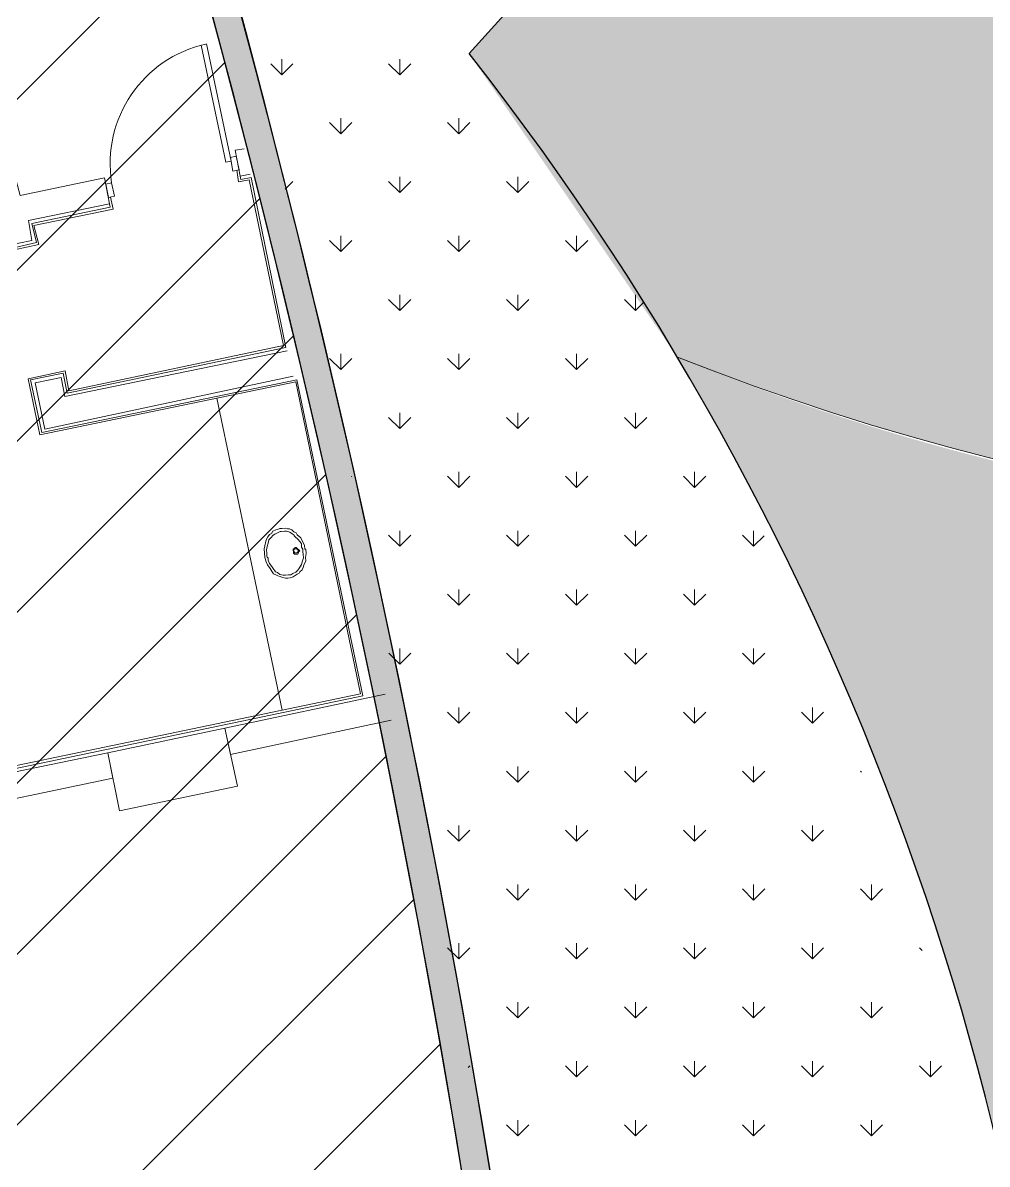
# Model space of a CAD drawing. Header units: inches. Extents: x -11331628 to 26860, y -6840660 to 4773.
# Drawn here: x 1495.7 to 1784.7, y -2112.1 to -1769.9 of the extents above; entities that cross this region are included whole.
import ezdxf
from ezdxf import colors
from ezdxf.entities.mleader import LeaderData, LeaderLine
from ezdxf.math import Vec2, Vec3

# ---------------------------------------------------------------- set-up
doc = ezdxf.new("R2010")
doc.units = ezdxf.units.IN
doc.header["$LTSCALE"] = 0.5
doc.header["$MEASUREMENT"] = 0
doc.linetypes.add('DASHED2', pattern=[0.375, 0.25, -0.125])
doc.layers.get('Defpoints').update_dxf_attribs({"color": 140})
for name, color, linetype in [('A-HATH', 9, 'Continuous'), ('DETL-8', 2, 'Continuous'), ('ELEV-6', 1, 'Continuous')]:
    doc.layers.add(name, color=color, linetype=linetype)
for name, color, linetype, lineweight in [('CONCRETE', 1, 'Continuous', 20), ('HATCH', 253, 'Continuous', 0), ('TEXT 3', 41, 'Continuous', 15)]:
    doc.layers.add(name, color=color, linetype=linetype, lineweight=lineweight)
doc.styles.add('TEXT-ITALIC', font='ariali.ttf')
pattern_1 = [(90, (0, 0), (-17.677669525, 17.677669525), [4.6875, -30.667839075]), (45, (0, 0), (-17.67766952966369, 17.67766952966369), [4.6875, -20.3125]), (135, (0, 0), (-17.67766952966369, -17.67766952966369), [4.6875, -20.3125])]

# ---------------------------------------------------------------- blocks, each defined once
blk = doc.blocks.new('restroom')
at = {"layer": 'CONCRETE'}
for points in [[(3093.628826908702, 6788.538152405808), (3122.20039501187, 6669.990069659944), (3253.970162267625, 6687.557609607634), (3243.387057385003, 6741.593162586963), (3251.037858385189, 6743.192651960585), (3261.620963267578, 6688.503994013699), (3287.226139517562, 6691.996170893247), (3261.620963267578, 6688.503994013699), (3251.037858385189, 6743.192651960585), (3243.387057385003, 6741.593162586963), (3253.970162267625, 6687.557609607634), (3122.20039501187, 6669.990069659944), (3093.628826908702, 6788.538152405808)], [(3086.025457486106, 6786.73829204117), (3115.775752969613, 6662.24595538299), (3138.168445585823, 6493.728116637263), (3156.109153335743, 6495.900719981692), (3155.069455652792, 6503.938092371151), (3145.152799344683, 6502.711812119634), (3123.813145352822, 6661.966059537773), (3255.583237834337, 6679.906807274726), (3256.236342802007, 6673.762183704348), (3264.180341934381, 6674.801840067659), (3263.607287943425, 6680.853151694108), (3264.180341934381, 6674.801840067659), (3256.236342802007, 6673.762183704348), (3255.583237834337, 6679.906807274726), (3123.813145352822, 6661.966059537773), (3145.152799344683, 6502.711812119634), (3155.069455652792, 6503.938092371151), (3156.109153335743, 6495.900719981692), (3138.168445585823, 6493.728116637263), (3115.775752969613, 6662.24595538299), (3086.025457486106, 6786.73829204117)], [(3160.840994060334, 6505.537561751255), (3353.15104863403, 6531.422369933622), (3340.301763217026, 6627.390772665902), (3262.940840702333, 6617.194117879547), (3260.674660167952, 6633.148867499483), (3270.591641702285, 6634.46843970153), (3271.367254194865, 6628.33711708517), (3337.756052050335, 6637.307511613522), (3331.05155415001, 6688.87720180308), (3327.947392036054, 6688.516541669502), (3327.836035673274, 6689.474973640929), (3327.947392036054, 6688.516541669502), (3331.05155415001, 6688.87720180308), (3337.756052050335, 6637.307511613522), (3271.367254194865, 6628.33711708517), (3270.591641702285, 6634.46843970153), (3260.674660167952, 6633.148867499483), (3262.940840702333, 6617.194117879547), (3340.301763217026, 6627.390772665902), (3353.15104863403, 6531.422369933622), (3160.840994060334, 6505.537561751255)], [(3255.583237834337, 6672.535903452831), (3265.499894142678, 6674.148693780583), (3264.553591043052, 6679.906807274726), (3288.289454724913, 6683.0847809645), (3288.172442617422, 6684.065431395365), (3288.289454724913, 6683.0847809645), (3264.553591043052, 6679.906807274726), (3265.499894142678, 6674.148693780583), (3255.583237834337, 6672.535903452831)], [(3161.21424316947, 6506.483906170639), (3352.497943666593, 6532.088817174714), (3340.021907358725, 6626.817618708177), (3262.287410508437, 6616.527670638337), (3260.021555200281, 6633.535417562519), (3271.25808894361, 6635.13488694274), (3271.924536184702, 6628.990242046006), (3337.089604809244, 6637.973958854732), (3330.385106908685, 6688.224056848841), (3327.214563919293, 6687.840465221052), (3326.902030315723, 6691.340877586576), (3327.214563919293, 6687.840465221052), (3330.385106908685, 6688.224056848841), (3337.089604809244, 6637.973958854732), (3271.924536184702, 6628.990242046006), (3271.25808894361, 6635.13488694274), (3260.021555200281, 6633.535417562519), (3262.287410508437, 6616.527670638337), (3340.021907358725, 6626.817618708177), (3352.497943666593, 6532.088817174714), (3161.21424316947, 6506.483906170639)], [(3254.916790593477, 6671.882797152553), (3266.152999110349, 6673.482246539375), (3265.113302759888, 6679.240360033516), (3289.105403442929, 6682.452641067613), (3288.568342410588, 6686.058819979386), (3289.105403442929, 6682.452641067613), (3265.113302759888, 6679.240360033516), (3266.152999110349, 6673.482246539375), (3254.916790593477, 6671.882797152553)]]:
    blk.add_lwpolyline(points, dxfattribs=at)
blk.add_lwpolyline([(3320.468449267853, 6729.783737466372, 0.3962293959376608), (3289.254648007958, 6690.36050884665, -0.396229395937665)], format="xyb", close=True, dxfattribs=at)
for points in [[(3325.411906388068, 6694.213218523977), (3323.827925010191, 6693.999748382258), (3319.016358535111, 6729.521378340672), (3323.827925010191, 6693.999748382258), (3325.411906388068, 6694.213218523977), (3320.615766602408, 6729.801315505645)], [(3327.086903164436, 6695.567889074753), (3325.286306054015, 6695.293480464869), (3325.777910119177, 6691.173464607907), (3327.604105840732, 6691.445436294135)], [(3330.804642358919, 6689.887290752107), (3327.836035673274, 6689.474973640929), (3326.901005609237, 6697.407250618368), (3329.616107089652, 6697.630298486852), (3326.901005609237, 6697.407250618368), (3327.836035673274, 6689.474973640929)], [(3287.226139517562, 6691.996170893247), (3288.172442617422, 6684.065431395365), (3263.607287943425, 6680.853151694108), (3288.172442617422, 6684.065431395365)], [(3289.254648007958, 6690.36050884665), (3287.454050897537, 6690.086100236766), (3287.945654962699, 6685.966084379803), (3289.771850684253, 6686.238056066032)], [(3338.107013186241, 6636.265970225222), (3270.591641702285, 6627.390772665902), (3269.938536734848, 6633.148867499483), (3262.007554650136, 6632.202523080218), (3263.887143802192, 6618.127160011958), (3339.285874771044, 6628.569780138989), (3263.887143802192, 6618.127160011958), (3262.007554650136, 6632.202523080218), (3269.938536734848, 6633.148867499483), (3270.591641702285, 6627.390772665902)], [(3316.029806675451, 6623.605357667367), (3328.785698841853, 6528.876537473458)], [(3326.8930926426, 6574.968031340446), (3327.172948500901, 6573.648457805445), (3327.559539883692, 6572.702114719019), (3328.212644851363, 6571.475853128177), (3328.785698841853, 6570.436198097588), (3329.158947950757, 6569.863042807026), (3329.825395192081, 6569.489833684922), (3330.385106908685, 6569.209916513348), (3331.05155415001, 6568.916698387759), (3331.704659117214, 6568.543469272141), (3332.650962217307, 6568.263573426921), (3333.317409458166, 6568.263573426921), (3333.983856699491, 6568.263573426921), (3334.917142751455, 6568.54346927214), (3335.583589992781, 6568.916698387759), (3336.156643983504, 6569.209916513349), (3336.809748950942, 6569.489833684923), (3337.089604809244, 6569.863042807026), (3337.756052050336, 6570.436198097588), (3338.129301159472, 6571.089303065026), (3338.422499291661, 6571.755750306234), (3339.075604259097, 6573.075322508281), (3339.075604259098, 6574.021666927663), (3339.3554601174, 6575.247947179065), (3339.3554601174, 6576.567500720551), (3339.075604259098, 6576.56750072055), (3339.075604259097, 6577.793760978551), (3338.422499291661, 6579.126655460968), (3338.129301159472, 6580.073018540912), (3337.089604809243, 6581.006040679924), (3336.809748950942, 6581.672487921017), (3336.156643983504, 6581.952405092592), (3335.583589992781, 6582.618852333915), (3334.917142751455, 6582.99206145602), (3334.263712557793, 6582.992061456019), (3333.597265316701, 6583.271957301237), (3332.650962217307, 6583.271957301237), (3331.997857249637, 6583.271957301237), (3331.331410008544, 6582.992061456019), (3330.771698291708, 6582.992061456018), (3329.825395192081, 6582.618852333915), (3329.438803809058, 6581.952405092591), (3328.785698841853, 6581.672487921016), (3328.212644851363, 6581.006040679924), (3327.839395742226, 6580.352915718971), (3327.559539883692, 6579.779780421807), (3327.172948500901, 6578.460208219761), (3326.8930926426, 6577.513863800494), (3326.8930926426, 6576.194291598447)], [(3326.8930926426, 6574.968031340446), (3327.172948500901, 6573.648457805445), (3327.559539883692, 6572.702114719019), (3328.212644851363, 6571.475853128177), (3328.785698841853, 6570.436198097588), (3329.158947950757, 6569.863042807026), (3329.825395192081, 6569.489833684922), (3330.385106908685, 6569.209916513348), (3331.05155415001, 6568.916698387759), (3331.704659117214, 6568.543469272141), (3332.650962217307, 6568.263573426921), (3333.317409458166, 6568.263573426921), (3333.983856699491, 6568.263573426921), (3334.917142751455, 6568.54346927214), (3335.583589992781, 6568.916698387759), (3336.156643983504, 6569.209916513349), (3336.809748950942, 6569.489833684923), (3337.089604809244, 6569.863042807026), (3337.756052050336, 6570.436198097588), (3338.129301159472, 6571.089303065026), (3338.422499291661, 6571.755750306234), (3339.075604259097, 6573.075322508281), (3339.075604259098, 6574.021666927663), (3339.3554601174, 6575.247947179065), (3339.3554601174, 6576.567500720551), (3339.075604259098, 6576.56750072055), (3339.075604259097, 6577.793760978551), (3338.422499291661, 6579.126655460968), (3338.129301159472, 6580.073018540912), (3337.089604809243, 6581.006040679924), (3336.809748950942, 6581.672487921017), (3336.156643983504, 6581.952405092592), (3335.583589992781, 6582.618852333915), (3334.917142751455, 6582.99206145602), (3334.263712557793, 6582.992061456019), (3333.597265316701, 6583.271957301237), (3332.650962217307, 6583.271957301237), (3331.997857249637, 6583.271957301237), (3331.331410008544, 6582.992061456019), (3330.771698291708, 6582.992061456018), (3329.825395192081, 6582.618852333915), (3329.438803809058, 6581.952405092591), (3328.785698841853, 6581.672487921016), (3328.212644851363, 6581.006040679924), (3327.839395742226, 6580.352915718971), (3327.559539883692, 6579.779780421807), (3327.172948500901, 6578.460208219761), (3326.8930926426, 6577.513863800494), (3326.8930926426, 6576.194291598447)], [(3329.825395192081, 6570.436198097588), (3330.385106908685, 6570.142958645761), (3331.05155415001, 6569.489833684923), (3331.997857249636, 6569.209916513349), (3332.650962217307, 6569.209916513349), (3333.597265316701, 6569.209916513349), (3333.983856699491, 6569.209916513349), (3334.263712557793, 6569.209916513348), (3334.917142751456, 6569.489833684923), (3335.863445851315, 6569.863042807026), (3336.529893092174, 6570.436198097588), (3336.809748950942, 6570.809405886969), (3337.476196191801, 6571.755750306234), (3337.476196191801, 6571.475853128177), (3337.476196191801, 6571.755750306234), (3337.756052050335, 6572.035667477926), (3338.129301159472, 6573.075322508281), (3338.422499291661, 6574.021666927663), (3338.422499291661, 6574.968031340446), (3338.422499291661, 6575.914394420273), (3338.422499291661, 6576.194291598447), (3338.422499291661, 6576.56750072055), (3338.129301159472, 6577.233947961875), (3338.129301159472, 6578.180311041702), (3337.756052050336, 6578.833417341979), (3337.089604809243, 6579.779780421806), (3336.529893092174, 6580.35291571897), (3336.156643983504, 6580.726124841189), (3336.156643983504, 6581.006040679924), (3335.583589992781, 6581.392572082397), (3334.917142751456, 6581.952405092592), (3333.983856699491, 6582.338935162225), (3333.317409458166, 6582.338935162225), (3332.37110635854, 6582.338935162225), (3331.997857249637, 6582.338935162225), (3331.05155415001, 6581.952405092591), (3330.385106908685, 6581.672487921017), (3329.825395192081, 6581.392572082397), (3329.158947950757, 6580.726124841189), (3328.505842983552, 6580.073018540913), (3328.212644851363, 6579.126655460968), (3327.839395742226, 6578.180311041702), (3327.559539883692, 6577.233947961875), (3327.559539883692, 6576.194291598447), (3327.559539883692, 6575.247947179066), (3327.559539883692, 6574.968031340447), (3327.839395742227, 6574.688114168872), (3327.839395742226, 6574.021666927664), (3328.212644851363, 6573.075322508281), (3328.785698841853, 6572.035667477925), (3329.158947950757, 6571.475853128177)], [(3329.825395192081, 6570.436198097588), (3330.385106908685, 6570.142958645761), (3331.05155415001, 6569.489833684923), (3331.997857249636, 6569.209916513349), (3332.650962217307, 6569.209916513349), (3333.597265316701, 6569.209916513349), (3333.983856699491, 6569.209916513349), (3334.263712557793, 6569.209916513348), (3334.917142751456, 6569.489833684923), (3335.863445851315, 6569.863042807026), (3336.529893092174, 6570.436198097588), (3336.809748950942, 6570.809405886969), (3337.476196191801, 6571.755750306234), (3337.476196191801, 6571.475853128177), (3337.476196191801, 6571.755750306234), (3337.756052050335, 6572.035667477926), (3338.129301159472, 6573.075322508281), (3338.422499291661, 6574.021666927663), (3338.422499291661, 6574.968031340446), (3338.422499291661, 6575.914394420273), (3338.422499291661, 6576.194291598447), (3338.422499291661, 6576.56750072055), (3338.129301159472, 6577.233947961875), (3338.129301159472, 6578.180311041702), (3337.756052050336, 6578.833417341979), (3337.089604809243, 6579.779780421806), (3336.529893092174, 6580.35291571897), (3336.156643983504, 6580.726124841189), (3336.156643983504, 6581.006040679924), (3335.583589992781, 6581.392572082397), (3334.917142751456, 6581.952405092592), (3333.983856699491, 6582.338935162225), (3333.317409458166, 6582.338935162225), (3332.37110635854, 6582.338935162225), (3331.997857249637, 6582.338935162225), (3331.05155415001, 6581.952405092591), (3330.385106908685, 6581.672487921017), (3329.825395192081, 6581.392572082397), (3329.158947950757, 6580.726124841189), (3328.505842983552, 6580.073018540913), (3328.212644851363, 6579.126655460968), (3327.839395742226, 6578.180311041702), (3327.559539883692, 6577.233947961875), (3327.559539883692, 6576.194291598447), (3327.559539883692, 6575.247947179066), (3327.559539883692, 6574.968031340447), (3327.839395742227, 6574.688114168872), (3327.839395742226, 6574.021666927664), (3328.212644851363, 6573.075322508281), (3328.785698841853, 6572.035667477925), (3329.158947950757, 6571.475853128177)], [(3336.529893092174, 6575.247947179065), (3336.809748950942, 6575.247947179066), (3337.089604809244, 6575.621156301284), (3337.089604809243, 6575.914394420273), (3337.476196191801, 6576.194291598447), (3337.089604809243, 6576.56750072055), (3336.809748950942, 6576.860738839657), (3336.529893092174, 6577.233947961875), (3336.156643983504, 6577.233947961875), (3335.863445851315, 6576.860738839657), (3335.583589992781, 6576.860738839656), (3335.583589992781, 6576.56750072055), (3335.583589992781, 6575.914394420273), (3335.583589992781, 6575.621156301284), (3335.863445851315, 6575.247947179066), (3336.156643983504, 6575.247947179066)], [(3336.529893092174, 6575.247947179065), (3336.809748950942, 6575.247947179066), (3337.089604809244, 6575.621156301284), (3337.089604809243, 6575.914394420273), (3337.476196191801, 6576.194291598447), (3337.089604809243, 6576.56750072055), (3336.809748950942, 6576.860738839657), (3336.529893092174, 6577.233947961875), (3336.156643983504, 6577.233947961875), (3335.863445851315, 6576.860738839657), (3335.583589992781, 6576.860738839656), (3335.583589992781, 6576.56750072055), (3335.583589992781, 6575.914394420273), (3335.583589992781, 6575.621156301284), (3335.863445851315, 6575.247947179066), (3336.156643983504, 6575.247947179066)], [(3336.529893092174, 6575.621156301284), (3336.809748950942, 6575.621156301286), (3336.809748950942, 6575.914394420273), (3337.089604809243, 6575.914394420273), (3337.089604809244, 6576.194291598447), (3336.809748950941, 6576.56750072055), (3336.529893092174, 6576.860738839656), (3336.156643983504, 6576.860738839657), (3335.863445851315, 6576.860738839657), (3335.863445851315, 6576.56750072055), (3335.583589992781, 6576.194291598447), (3335.863445851315, 6575.914394420273), (3335.863445851315, 6575.621156301285), (3336.156643983504, 6575.621156301286), (3336.529893092174, 6575.621156301284), (3336.809748950942, 6575.621156301286), (3336.809748950942, 6575.914394420273), (3337.089604809243, 6575.914394420273), (3337.089604809244, 6576.194291598447), (3336.809748950941, 6576.56750072055), (3336.529893092174, 6576.860738839656), (3336.156643983504, 6576.860738839657), (3335.863445851315, 6576.860738839657), (3335.863445851315, 6576.56750072055), (3335.583589992781, 6576.194291598447), (3335.863445851315, 6575.914394420273), (3335.863445851315, 6575.621156301285), (3336.156643983504, 6575.621156301286)], [(3336.529893092174, 6575.621156301284), (3336.809748950942, 6575.621156301286), (3336.809748950942, 6575.914394420273), (3337.089604809243, 6575.914394420273), (3337.089604809244, 6576.194291598447), (3336.809748950941, 6576.56750072055), (3336.529893092174, 6576.860738839656), (3336.156643983504, 6576.860738839657), (3335.863445851315, 6576.860738839657), (3335.863445851315, 6576.56750072055), (3335.583589992781, 6576.194291598447), (3335.863445851315, 6575.914394420273), (3335.863445851315, 6575.621156301285), (3336.156643983504, 6575.621156301286), (3336.529893092174, 6575.621156301284), (3336.809748950942, 6575.621156301286), (3336.809748950942, 6575.914394420273), (3337.089604809243, 6575.914394420273), (3337.089604809244, 6576.194291598447), (3336.809748950941, 6576.56750072055), (3336.529893092174, 6576.860738839656), (3336.156643983504, 6576.860738839657), (3335.863445851315, 6576.860738839657), (3335.863445851315, 6576.56750072055), (3335.583589992781, 6576.194291598447), (3335.863445851315, 6575.914394420273), (3335.863445851315, 6575.621156301285), (3336.156643983504, 6575.621156301286)], [(3311.218240200603, 6524.717913352935), (3359.855546534356, 6531.422369933622), (3311.218240200603, 6524.717913352935), (3312.37287528488, 6516.749954804191), (3361.081705492284, 6523.491651761979), (3312.37287528488, 6516.749954804191)], [(3275.696406309555, 6519.892820664732), (3277.962262950666, 6502.32528205), (3313.763951367294, 6507.150353411729), (3311.218240200603, 6524.717913352935)], [(3275.696406309555, 6519.892820664732), (3277.962262950666, 6502.32528205), (3313.763951367294, 6507.150353411729), (3311.218240200603, 6524.717913352935)], [(3275.696406309555, 6519.892820664732), (3277.962262950666, 6502.32528205), (3313.763951367294, 6507.150353411729), (3311.218240200603, 6524.717913352935)], [(3275.696406309555, 6519.892820664732), (3276.642709408949, 6512.242019664781), (3191.630985894302, 6500.725812669894), (3190.591289544307, 6508.749822792066)], [(3275.696406309555, 6519.892820664732), (3276.642709408949, 6512.242019664781), (3191.630985894302, 6500.725812669894), (3190.591289544307, 6508.749822792066)]]:
    blk.add_lwpolyline(points, close=True, dxfattribs=at)
blk = doc.blocks.new('sitegf')
at = {"layer": 'HATCH', "transparency": 33554687}
h = blk.add_hatch(dxfattribs=at)
h.set_pattern_fill('ANSI31', color=256, scale=290)
h.set_pattern_definition([(45, (0, 21884.45669854619), (-25.63262081801235, 25.63262081801235), [])])
edge = h.paths.add_edge_path()
edge.add_line((841.7135486452726, 4058.15902889951), (832.1522066365567, 4088.393101095207))
edge.add_arc((-2583.278479010212, 2991.654961780689), 3587.199648010218, 17.80248358754354, 21.63828740512382)
edge.add_line((751.1322224337714, 4314.419713647199), (649.5549297493471, 4275.824925623918))
edge.add_line((649.5549297493471, 4275.824925623918), (627.9750133953403, 4276.207985666086))
edge.add_line((627.9750133953403, 4276.207985666086), (615.736572343453, 4355.551407052695))
edge.add_line((615.736572343453, 4355.551407052695), (734.2527490047726, 4402.016461738374))
edge.add_line((734.2527490047726, 4402.016461738374), (785.8681488724646, 4445.226153062358))
edge.add_line((785.8681488724646, 4445.226153062358), (817.2736700094513, 4471.517199487971))
edge.add_line((817.2736700094513, 4471.517199487971), (920.8049292418241, 4558.188110984956))
edge.add_line((920.8049292418241, 4558.188110984956), (910.1680914242158, 4753.167653169989))
edge.add_line((910.1680914242158, 4753.167653169989), (651.9138097560804, 4739.078949919269))
edge.add_line((651.9138097560804, 4739.078949919269), (650.5663207589437, 4763.779221961227))
edge.add_line((650.5663207589437, 4763.779221961227), (650.539207114901, 4763.77623112814))
edge.add_line((650.539207114901, 4763.77623112814), (646.6595883335872, 4835.391943034643))
edge.add_line((646.6595883335872, 4835.391943034643), (645.174862761299, 4862.607842846144))
edge.add_line((645.174862761299, 4862.607842846144), (690.4497054555218, 4867.60198886634))
edge.add_line((690.4497054555218, 4867.60198886634), (691.8899097307344, 4878.203780670014))
edge.add_line((691.8899097307344, 4878.203780670014), (888.735659132873, 5057.909302765569))
edge.add_line((888.735659132873, 5057.909302765569), (872.9920037365312, 5082.477866517082))
edge.add_line((872.9920037365312, 5082.477866517082), (860.2419277049376, 5297.43573020001))
edge.add_line((860.2419277049376, 5297.43573020001), (669.4313529462161, 5397.76577004886))
edge.add_line((669.4313529462161, 5397.76577004886), (651.3990950094653, 5422.130092594405))
edge.add_line((651.3990950094653, 5422.130092594405), (539.1336304573886, 5372.235795883393))
edge.add_line((539.1336304573886, 5372.235795883393), (381.2746056697015, 5545.066215666924))
edge.add_line((381.2746056697015, 5545.066215666924), (308.4860168207115, 5497.065427012392))
edge.add_line((308.4860168207115, 5497.065427012392), (308.4860168207115, 2034.980142961424))
edge.add_line((308.4860168207115, 2034.980142961424), (874.0000179757888, 2034.980142961424))
edge.add_arc((-2583.278479010258, 2991.654961780681), 3587.199648010263, 344.532527593828, 377.2960021823383)
h = blk.add_hatch(color=256, dxfattribs=at)
h.dxf.hatch_style = 1
edge = h.paths.add_edge_path()
edge.add_line((887.465969912595, 3930.818791685208), (879.4911726514597, 3928.259282833885))
edge.add_arc((-2583.27847901029, 2991.654961780659), 3587.199648010298, 8.959652679091903, 15.13511876770849, ccw=False)
edge.add_line((960.151076653236, 3550.321498039451), (968.4238128667853, 3551.571526105316))
edge.add_arc((-2583.278479010261, 2991.654961780671), 3595.566120811822, 8.958798376318672, 15.1413101525773)
edge = h.paths.add_edge_path()
edge.add_line((857.9971425995973, 4033.632804752137), (850.030167866272, 4031.074535373462))
edge.add_arc((-1022.201907498654, 3438.97073650627), 1963.629255398844, 14.428735273414873, 17.549848182092205, ccw=False)
edge.add_line((879.4911726514615, 3928.259282833878), (887.4659699125946, 3930.818791685204))
edge.add_arc((-2583.278479010215, 2991.654961780613), 3595.566120811791, 15.14131015257833, 16.01816340899995)
edge.add_line((872.6871533526742, 3983.822929947361), (870.4724660844402, 3991.505019732977))
edge.add_arc((-2583.278479142212, 2991.654961741768), 3595.566120949386, 16.14556404441104, 16.84569600866877)
edge = h.paths.add_edge_path()
edge.add_line((970.2298527614371, 3539.992690884628), (961.942228961524, 3538.839982091928))
edge.add_arc((-2583.27847901025, 2991.654961780682), 3587.199648010256, -14.504231027463788, 8.77404842257738, ccw=False)
edge.add_line((889.594061132243, 2093.235441395504), (898.3765061655176, 2093.782869926617))
edge.add_arc((-2583.278479010225, 2991.654961780682), 3595.566120811783, 345.539264812757, 368.7720571697061)
edge = h.paths.add_edge_path()
edge.add_line((898.3765061655181, 2093.782869926617), (889.5940611322412, 2093.235441395501))
edge.add_arc((-2583.278478973636, 2991.654961770762), 3587.199647972323, 344.53252759382474, 345.4957689725431, ccw=False)
edge.add_line((874.0000179757899, 2034.980142961424), (882.6801214590091, 2034.980142961424))
edge.add_arc((-2583.278479010452, 2991.654961780612), 3595.566120811986, 344.5694159311092, 345.539264812759)
at = {"layer": 'DETL-8'}
for points in [[(857.9971425994145, 4033.632804752728, -0.1417703535494577), (882.6801214590089, 2034.980142961424)], [(850.0314787425841, 4031.070205405566, -0.1418789619613575), (874.0000179757899, 2034.980142961424)]]:
    blk.add_lwpolyline(points, format="xyb", dxfattribs=at)
at = {"layer": 'Defpoints', "rotation": 4.154694506102972}
blk.add_blockref('restroom', (-1944.335377803717, -3041.278287884666), dxfattribs=at)

msp = doc.modelspace()

# ---------------------------------------------------------------- hatches: boundary and pattern name
at = {"layer": 'A-HATH', "true_color": 0xadadad, "transparency": 33554610}
h = msp.add_hatch(dxfattribs=at)
h.set_pattern_fill('AR-B88', color=253, scale=2.3)
h.set_pattern_definition([(0, (-5438.680215846291, -5753.708305836846), (0, 18.4), []), (90, (-5438.680215846291, -5753.708305836846), (-9.2, 18.4), [18.4, -18.4])])
edge = h.paths.add_edge_path()
edge.add_line((2547.734943207382, -909.5435402068906), (2511.208096837237, -845.6774591533668))
edge.add_arc((2523.549395676103, -789.0002555880421), 58.00528476798858, 257.7157599961826, 520.5004951479241)
edge.add_line((2468.871040222706, -769.6381661882024), (2263.246430322076, -410.1097834339174))
edge.add_arc((2273.163664476466, -352.9585671062463), 58.00528476790085, 260.1557075193186, 392.3090461881663)
edge.add_line((2322.188423494387, -321.9555662153634), (2473.826859808508, -226.060213126136))
edge.add_arc((2519.483617197169, -197.0728238224958), 54.08149622456687, 212.4113871107711, 453.1603583532876)
edge.add_line((2516.502066819322, -143.0735776126439), (2283.658448450944, -150.6163626500147))
edge.add_line((2283.658448450944, -150.6163626500147), (2265.918271357643, -151.6373438111696))
edge.add_line((2265.918271357643, -151.6373438111696), (2185.170271359833, -35.3333438079062))
edge.add_line((2185.170271359833, -35.3333438079062), (2042.842181874889, -115.9825171606572))
edge.add_line((2042.842181874889, -115.9825171606572), (2107.136242878143, -232.5991697260843))
edge.add_line((2107.136242878143, -232.5991697260843), (1742.071796663789, -439.2634922145589))
edge.add_line((1742.071796663789, -439.2634922145589), (1668.90501829922, -310.9421514280339))
edge.add_line((1668.90501829922, -310.9421514280339), (1629.479424357415, -333.421995202601))
edge.add_arc((1399.004552219938, -441.9286910903587), 254.7398079202871, -47.829709234797576, 25.210878431094898, ccw=False)
edge.add_line((1570.020651208461, -630.7298129779483), (1580.135611995798, -641.8126828163367))
edge.add_line((1580.135611995798, -641.8126828163367), (1588.852197120535, -925.6212563100908))
edge.add_line((1588.852197120535, -925.6212563100908), (1600.172939787138, -1133.137179763124))
edge.add_line((1600.172939787138, -1133.137179763124), (1493.295471824805, -1222.609360778421))
edge.add_line((1493.295471824805, -1222.609360778421), (1462.359787911743, -1248.507084252496))
edge.add_line((1462.359787911743, -1248.507084252496), (1409.318207806774, -1292.91069847515))
edge.add_line((1409.318207806774, -1292.91069847515), (1287.557669467697, -1338.759273773099))
edge.add_line((1287.557669467697, -1338.759273773099), (1297.633533323757, -1404.08242305177))
edge.add_line((1297.633533323757, -1404.08242305177), (1318.684360988188, -1403.453086304546))
edge.add_line((1318.684360988188, -1403.453086304546), (1426.645539929283, -1362.432709545392))
edge.add_arc((64335.17028974952, 23549.21451434395), 67661.45618892826, 201.6034644993831, 201.6251483962014)
edge.add_line((1436.077992119359, -1386.238995477384), (1475.179055344464, -1373.294102059301))
edge.add_arc((1479.065173816864, -1396.977389061683), 24.00000000038984, 56.445151413659005, 99.31845056210688, ccw=False)
edge.add_line((1492.330813853915, -1376.976819209149), (1491.632907719681, -1380.027306562581))
edge.add_arc((-93.59527349144582, 3214.737739223404), 4860.53641201078, 288.5363585623621, 289.0348159101929, ccw=False)
edge.add_arc((1457.838689010036, -1408.450379411341), 16.0666786339292, 112.8478043097662, 160.9859278697401)
edge.add_line((1442.648631082041, -1403.21584958813), (1443.297672648883, -1404.893834458691))
edge.add_line((1443.297672648883, -1404.893834458691), (1450.453468489988, -1402.089498116922))
edge.add_line((1450.453468489988, -1402.089498116922), (1460.439534721869, -1428.22994087677))
edge.add_line((1460.439534721869, -1428.22994087677), (1453.214311140377, -1430.990091570763))
edge.add_line((1453.214311140377, -1430.990091570763), (1462.948965086396, -1457.192537372325))
edge.add_line((1462.948965086396, -1457.192537372325), (1470.023108607264, -1454.538560027791))
edge.add_line((1470.023108607264, -1454.538560027791), (1480.013981271723, -1480.69158454634))
edge.add_line((1480.013981271723, -1480.69158454634), (1472.65018438861, -1483.504672452636))
edge.add_line((1472.65018438861, -1483.504672452636), (1477.766570483806, -1498.315109481379))
edge.add_line((1477.766570483806, -1498.315109481379), (1483.235680244738, -1513.943475974329))
edge.add_line((1483.235680244738, -1513.943475974329), (1535.249109853119, -1675.555811451321))
edge.add_arc((2307.002717932686, -5020.677171227824), 3432.992942494469, 102.00266229998567, 102.991405386937, ccw=False)
edge.add_arc((2039.863053777801, -1312.000954854304), 567.9999999999604, 218.133232763283, 228.76888877398)
edge.add_arc((-476.1166134567052, 155.5398934520708), 2859.444963960035, 317.4233235610747, 318.50043500030597, ccw=False)
edge.add_line((1629.500206301064, -1779.092709981869), (1691.903514338968, -1870.089915039635))
edge.add_arc((1969.753789313861, -1170.51682207932), 752.7305545131576, 248.3384500309071, 307.1261062046956)
edge.add_arc((2018.970340858541, -1273.273307893036), 641.5007781562748, 309.1611408767037, 339.4658819311437)
edge.add_line((2619.712394740427, -1498.289380814234), (2637.069999615559, -1444.95765725468))
edge.add_arc((2018.327142621153, -1273.036365760623), 642.1835045768345, 344.4717389705435, 394.4735976528802)
edge = h.paths.add_edge_path(flags=16)
edge.add_arc((1745.872200541633, -960.2204970808816), 46, 0, 360)
edge = h.paths.add_edge_path(flags=16)
edge.add_arc((1999.319683096073, -1093.861432998725), 96, 0, 360)
edge = h.paths.add_edge_path(flags=16)
edge.add_line((1929.844855858583, -996.2781477004255), (1802.233776489027, -770.947983248574))
edge.add_line((1802.233776489027, -770.947983248574), (2030.345304378763, -642.0971323557769))
edge.add_line((2030.345304378763, -642.0971323557769), (1968.163836489052, -532.6535907711495))
edge.add_line((1968.163836489052, -532.6535907711495), (1962.112747593083, -522.0024489789257))
edge.add_line((1962.112747593083, -522.0024489789257), (2156.872809404422, -411.3478902149127))
edge.add_line((2156.872809404422, -411.3478902149127), (2167.30639318429, -405.419962287845))
edge.add_line((2167.30639318429, -405.419962287845), (2235.477564345549, -525.4061757563195))
edge.add_line((2235.477564345549, -525.4061757563195), (2235.534397405886, -525.5062024979361))
edge.add_line((2235.534397405886, -525.5062024979361), (2235.546475010645, -525.499340505733))
edge.add_line((2235.546475010645, -525.499340505733), (2454.794686260271, -911.4064536828746))
edge.add_line((2454.794686260271, -911.4064536828746), (2386.844192859937, -949.8838949874707))
edge.add_line((2386.844192859937, -949.8838949874707), (2469.900771224272, -1096.818190270751))
edge.add_line((2469.900771224272, -1096.818190270751), (2482.051761259427, -1127.92881165917))
edge.add_line((2482.051761259427, -1127.92881165917), (2492.440529898146, -1159.738882967802))
edge.add_line((2492.440529898146, -1159.738882967802), (2500.468944157108, -1192.309114569165))
edge.add_line((2500.468944157108, -1192.309114569165), (2506.709552447062, -1224.978519674107))
edge.add_line((2506.709552447062, -1224.978519674107), (2509.990287794366, -1258.445290989777))
edge.add_line((2509.990287794366, -1258.445290989777), (2511.471518436663, -1292.01192518982))
edge.add_line((2511.471518436663, -1292.01192518982), (2509.95559513998, -1325.776375103693))
edge.add_line((2509.95559513998, -1325.776375103693), (2506.615528156852, -1359.052129928787))
edge.add_line((2506.615528156852, -1359.052129928787), (2500.839087509883, -1391.865425102714))
edge.add_line((2500.839087509883, -1391.865425102714), (2493.264745242995, -1424.802075461203))
edge.add_line((2493.264745242995, -1424.802075461203), (2483.217618620238, -1456.68841975189))
edge.add_line((2483.217618620238, -1456.68841975189), (2470.697780598524, -1487.52443696507))
edge.add_line((2470.697780598524, -1487.52443696507), (2456.352996953864, -1517.860014173035))
edge.add_line((2456.352996953864, -1517.860014173035), (2439.536159383121, -1547.157037086157))
edge.add_line((2439.536159383121, -1547.157037086157), (2420.846928649336, -1575.378270806457))
edge.add_line((2420.846928649336, -1575.378270806457), (2400.846231577323, -1601.863442832905))
edge.add_line((2400.846231577323, -1601.863442832905), (2378.347270790007, -1626.697977562269))
edge.add_line((2378.347270790007, -1626.697977562269), (2354.563742209678, -1650.420258352946))
edge.add_line((2354.563742209678, -1650.420258352946), (2328.881615031726, -1672.454701031976))
edge.add_line((2328.881615031726, -1672.454701031976), (2302.451022482693, -1692.128036317365))
edge.add_line((2302.451022482693, -1692.128036317365), (2274.14730909477, -1710.713838931704))
edge.add_line((2274.14730909477, -1710.713838931704), (2244.508070843045, -1726.986769746009))
edge.add_line((2244.508070843045, -1726.986769746009), (2214.108671730605, -1740.899318983962))
edge.add_line((2214.108671730605, -1740.899318983962), (2182.997322714167, -1753.038584349629))
edge.add_line((2182.997322714167, -1753.038584349629), (2150.55117957933, -1762.876735490579))
edge.add_line((2150.55117957933, -1762.876735490579), (2117.943736483676, -1770.305540609938))
edge.add_line((2117.943736483676, -1770.305540609938), (2084.600343318524, -1775.384261117615))
edge.add_line((2084.600343318524, -1775.384261117615), (2051.733144415526, -1778.627764765821))
edge.add_line((2051.733144415526, -1778.627764765821), (2018.080323177956, -1778.910574608666))
edge.add_line((2018.080323177956, -1778.910574608666), (1984.327623856705, -1777.39392207523))
edge.add_line((1984.327623856705, -1777.39392207523), (1951.014646741544, -1773.454224272115))
edge.add_line((1951.014646741544, -1773.454224272115), (1918.164163581656, -1767.078267487763))
edge.add_line((1918.164163581656, -1767.078267487763), (1885.789874659486, -1758.867092725304))
edge.add_line((1885.789874659486, -1758.867092725304), (1853.829117099041, -1747.620809880153))
edge.add_line((1853.829117099041, -1747.620809880153), (1822.993830393868, -1735.11270468025))
edge.add_line((1822.993830393868, -1735.11270468025), (1883.392086137186, -1516.750182952565))
edge.add_line((1883.392086137186, -1516.750182952565), (1894.995601760789, -1519.641407044438))
edge.add_arc((1927.018849904908, -1403.939644420514), 120.0515984732504, 254.5292913474503, 390.5889688739589)
edge.add_line((2030.364069918391, -1342.848304638615), (2025.356341139168, -1334.206469446138))
edge.add_line((2025.356341139168, -1334.206469446138), (2098.542677397475, -1292.99625045708))
edge.add_line((2098.542677397475, -1292.99625045708), (2047.909989009361, -1203.565617559078))
edge.add_arc((1999.288358422513, -1093.992105279729), 119.8766764393999, 293.9285490027194, 485.4007041591421)
edge = h.paths.add_edge_path(flags=16)
edge.add_arc((1590.70542712099, -1314.229163876907), 46, 0, 360)
edge = h.paths.add_edge_path(flags=16)
edge.add_arc((1920.485001485182, -1391.59135726391), 46, 0, 360)
edge = h.paths.add_edge_path(flags=16)
edge.add_arc((1897.798453880211, -591.7811975288787), 46, 0, 360)
edge = h.paths.add_edge_path(flags=16)
edge.add_arc((2523.91322843739, -789.4768587601711), 46, 0, 360)
edge = h.paths.add_edge_path(flags=16)
edge.add_arc((2272.15037998228, -352.3705790421801), 46, 0, 360)
edge = h.paths.add_edge_path(flags=16)
edge.add_arc((2162.058488605513, -128.9611692248728), 46, 0, 360)
edge = h.paths.add_edge_path(flags=16)
edge.add_arc((2519.452070336643, -197.207068898888), 46, 0, 360)
at = {"layer": 'A-HATH', "lineweight": 5, "transparency": 33554610}
h = msp.add_hatch(dxfattribs=at)
h.set_pattern_fill('GRASS', color=256, scale=25)
h.set_pattern_definition(pattern_1)
edge = h.paths.add_edge_path()
edge.add_line((1629.500206301064, -1779.092709981869), (1647.497820966772, -1759.131058476657))
edge.add_arc((1735.672721841488, -1826.002164020133), 110.6641671945923, 133.1001334562498, 142.823625105524, ccw=False)
edge.add_line((1660.0586105014, -1745.199539885013), (1665.495435632481, -1739.169406971444))
edge.add_arc((2039.863053777711, -1312.000954854393), 567.9999999998337, 218.133232763311, 228.7688887739623, ccw=False)
edge.add_arc((1431.484233915836, -1070.500746904128), 613.8882476578827, 279.73136402169337, 285.2627036646886, ccw=False)
edge.add_arc((-2446.800148068824, -2834.340559118245), 4147.227795038783, 13.727535400822603, 16.225107484609225, ccw=False)
edge.add_line((1581.962861882541, -1850.182546607111), (1674.109628938222, -1841.454393859988))
edge.add_line((1674.109628938222, -1841.454393859988), (1629.500206301064, -1779.092709981869))
at = {"layer": 'HATCH', "transparency": 33554687}
h = msp.add_hatch(color=256, dxfattribs=at)
h.dxf.hatch_style = 1
edge = h.paths.add_edge_path()
edge.add_arc((-1912.48794308387, -2695.952080293302), 3587.1996480107, 8.959652679086219, 15.135118767702807, ccw=False)
edge.add_line((1630.941612580108, -2137.285544034801), (1639.214348793626, -2136.035515968931))
edge.add_arc((-1912.487943083273, -2695.952080293673), 3595.566120811693, 8.958798376320598, 15.14131015257927)
edge.add_line((1558.256505839428, -1756.788250389052), (1550.281708578248, -1759.347759240432))
edge = h.paths.add_edge_path()
edge.add_line((1543.477689279492, -1703.784112126925), (1541.263002011242, -1696.102022341345))
edge.add_arc((2636.007257119505, -1349.003766586373), 1148.452081386336, 195.3995857552458, 197.5916742977619, ccw=False)
edge.add_line((1528.78767852626, -1653.974237321505), (1520.820703793112, -1656.532506700763))
edge.add_arc((-2466.789772741387, -2854.783464280218), 4163.75343529222, 15.25340288826061, 16.725180567197924, ccw=False)
edge.add_line((1550.281708578244, -1759.347759240316), (1558.256505839424, -1756.788250388936))
edge.add_arc((-1912.487943081411, -2695.952080294473), 3595.566120810137, 15.14131015260111, 16.01816340902275)
edge = h.paths.add_edge_path()
edge.add_arc((-1912.48794308351, -2695.952080293735), 3587.199648010357, -14.504231027461174, 8.774048422580279, ccw=False)
edge.add_line((1560.384597059122, -3594.371600678785), (1569.167042092436, -3593.824172147679))
edge.add_arc((-1912.487943083619, -2695.952080293358), 3595.566120812035, 345.5392648127539, 368.7720571697026)
edge.add_line((1641.020388688324, -2147.614351189588), (1632.732764888452, -2148.767059982298))
edge = h.paths.add_edge_path(flags=0)
edge.add_line((1569.167042092318, -3593.824172147675), (1560.384597059005, -3594.371600678782))
edge.add_line((1560.384597059122, -3594.371600678785), (1569.167042092436, -3593.824172147679))
edge.add_arc((1569.167042092323, -3593.824172154429), 6.869524338916212e-09, 89.04036303199372, 90.0113785576354)

# ---------------------------------------------------------------- linework, layer by layer
at = {"layer": 'CONCRETE', "elevation": 387.3935421128597}
msp.add_lwpolyline([(2424.085112891822, -1770.684006547009, -0.2621790727071008), (1691.903514338968, -1870.089915039635, -115.40214774749)], format="xyb", dxfattribs=at)
at = {"layer": 'Defpoints', "linetype": 'DASHED2'}
msp.add_circle((2018.096890686444, -1273.000975221405, 390.0853961670123), 498.3524974118057, dxfattribs=at)
at = {"layer": 'DETL-8'}
for points in [[(1426.65027734128, -1362.441047707502, -0.1637574828802738), (1553.470657385849, -3652.626899112811)], [(1520.822014669427, -1656.536836668669, -0.1376392341222271), (1560.384597059006, -3594.371600678782, -0.1396520797612817)], [(1528.78767852626, -1653.974237321507, -0.1374675555022219), (1569.167042092435, -3593.824172147675, -0.1394638395673042)]]:
    msp.add_lwpolyline(points, format="xyb", dxfattribs=at)
at = {"layer": 'ELEV-6', "elevation": 215.0255421128598}
msp.add_lwpolyline([(1811.122566240621, -2315.699049224038, 0.1714991102653609), (1629.500206301064, -1779.092709981869, 0.6022692614055231)], format="xyb", dxfattribs=at)

# ---------------------------------------------------------------- block references
at = {"layer": 'Defpoints', "rotation": 4.154694506102979}
msp.add_blockref('restroom', (-1273.544841876821, -8728.885329958877), dxfattribs=at)
at = {"layer": 'DETL-8'}
msp.add_blockref('sitegf', (670.7905359268416, -5687.607042074234), dxfattribs=at)

# ---------------------------------------------------------------- next in the draw order: leaders
at = {"layer": 'TEXT 3'}
ml = msp.add_multileader_mtext('Standard', dxfattribs=at)
ml.set_content("ZONE  VE (ELEV. 11.00') ", color=256, style='TEXT-ITALIC')
ml.set_leader_properties()
ml.build(insert=Vec2(0, 0))
ml.multileader.update_dxf_attribs({"leader_type": 2, "text_left_attachment_type": 2, "text_right_attachment_type": 2, "dogleg_length": 0.075, "arrow_head_size": 1.6, "scale": 40})
ctx = ml.context
ctx.base_point, ctx.scale, ctx.char_height, ctx.arrow_head_size, ctx.landing_gap_size, ctx.plane_origin, ctx.plane_x_axis, ctx.plane_y_axis = Vec3(24962.79203120684, -19852.13027509757), 40, 2.4, 1.6, 0, Vec3(25012.47585283669, -19773.61800601579), Vec3(0.08715574274765803, 0.9961946980917455), Vec3(-0.9961946980917455, 0.08715574274765803)
ctx.left_attachment, ctx.right_attachment = 2, 2
notes = []
notes.append((ctx, [(0, (0, 0, 0), (0, 0), (1, 0), 1, [])]))
ctx.mtext.insert, ctx.mtext.text_direction, ctx.mtext.rotation, ctx.mtext.flow_direction = Vec3(24961.22475736537, -19851.99315640378), Vec3(0.08715574274765803, 0.9961946980917455), 1.48352986419518, 5
ctx.mtext.has_bg_fill, ctx.mtext.bg_color, ctx.mtext.bg_scale_factor, ctx.mtext.bg_transparency, ctx.mtext.use_window_bg_color = 1, -1027028792, 1.5, 0, 1
for ctx, leaders in notes:
    for number, flags, end, landing, length, lines in leaders:
        leader = LeaderData()
        leader.index, (leader.has_last_leader_line, leader.has_dogleg_vector, leader.attachment_direction) = number, flags
        leader.last_leader_point, leader.dogleg_vector, leader.dogleg_length = Vec3(end), Vec3(landing), length
        for number, points, colour, breaks in lines:
            line = LeaderLine()
            line.index, line.vertices, line.color, line.breaks = number, Vec3.list(points), colors.encode_raw_color(colour), breaks
            leader.lines.append(line)
        ctx.leaders.append(leader)

# ---------------------------------------------------------------- next in the draw order: hatches: boundary and pattern name
at = {"layer": 'A-HATH', "lineweight": 5, "transparency": 33554610}
h = msp.add_hatch(dxfattribs=at)
h.set_pattern_fill('GRASS', color=256, scale=25)
h.set_pattern_definition(pattern_1)
edge = h.paths.add_edge_path()
edge.add_arc((1643.803619713703, -1991.228490977369), 146.0824706784419, 75.94452650867782, 114.1428878197447)
edge.add_line((1584.053897658908, -1857.924106376215), (1609.855737290825, -1979.948455690066))
edge.add_line((1609.855737290825, -1979.948455690066), (1621.459748910289, -2038.373510456304))
edge.add_line((1621.459748910289, -2038.373510456304), (1628.724661283795, -2080.542145480064))
edge.add_line((1628.724661283795, -2080.542145480064), (1638.187405323158, -2129.830464790235))
edge.add_line((1638.187405323158, -2129.830464790235), (1639.125919268831, -2136.048877858449))
edge.add_line((1639.125919268831, -2136.048877858449), (1743.411647585702, -2120.291082142512))
edge.add_line((1743.411647585702, -2120.291082142512), (1784.241587476355, -2516.384832746941))
edge.add_line((1784.241587476355, -2516.384832746941), (1746.394796302091, -2519.746861860747))
edge.add_line((1746.394796302091, -2519.746861860747), (1749.569885696066, -2717.105924287471))
edge.add_line((1749.569885696066, -2717.105924287471), (1811.372566240621, -2717.105924287471))
edge.add_line((1811.372566240621, -2717.105924287471), (1811.122566240621, -2315.78042969357))
edge.add_arc((768.3634626402944, -2356.663536049418), 1043.560240966788, 2.245226451291937, 28.11777810029115)
edge.add_arc((1905.398864913884, -1720.248208524651), 260.4615149746332, 209.7566046671398, 213.7224313006543, ccw=False)
at = {"layer": 'A-HATH', "lineweight": 5, "true_color": 0xadadad, "transparency": 33554610}
h = msp.add_hatch(dxfattribs=at)
h.set_pattern_fill('AR-B88', color=253, scale=2.3)
h.set_pattern_definition([(0, (1822.998567805407, -1735.121042841356), (0, 18.4), []), (90, (1822.998567805407, -1735.121042841356), (-9.2, 18.4), [18.4, -18.4])])
edge = h.paths.add_edge_path()
edge.add_line((1746.741859526504, -3115.529720690693), (1659.50357351081, -3107.014526290477))
edge.add_arc((-1912.48794307999, -2695.952080294096), 3595.566120808401, 351.4680572469126, 353.4353168136726, ccw=False)
edge.add_line((1643.287144122432, -3229.39304079093), (1779.011822327521, -3249.867795144217))
edge.add_line((1779.011822327521, -3249.867795144217), (1763.772526936154, -3332.244116814467))
edge.add_line((1763.772526936154, -3332.244116814467), (1819.863862778773, -3340.309030140297))
edge.add_line((1819.863862778773, -3340.309030140297), (1835.79932161946, -3258.170494881002))
edge.add_line((1835.79932161946, -3258.170494881002), (1924.369187379854, -3271.88484370954))
edge.add_arc((1894.334719383424, -3408.055703749334), 139.4437965339652, -8.12909907619678, 77.56173066942739, ccw=False)
edge.add_arc((1505.362078030971, -3325.626972542384), 536.8231236017979, 339.4615483813256, 349.0308813025128, ccw=False)
edge.add_line((2008.063087438248, -3513.963801586777), (1978.93446486028, -3510.488606644442))
edge.add_line((1978.93446486028, -3510.488606644442), (1969.030247263439, -3568.75626178841))
edge.add_line((1969.030247263439, -3568.75626178841), (2045.401812398821, -3563.356114331176))
edge.add_line((2045.401812398821, -3563.356114331176), (2077.680908614901, -3518.127055050814))
edge.add_line((2077.680908614901, -3518.127055050814), (2127.366263931749, -3482.823393257344))
edge.add_line((2127.366263931749, -3482.823393257344), (2178.85634357868, -3455.453845093036))
edge.add_line((2178.85634357868, -3455.453845093036), (2230.722815040631, -3435.619762297729))
edge.add_line((2230.722815040631, -3435.619762297729), (2260.048242626843, -3430.881322290756))
edge.add_line((2260.048242626843, -3430.881322290756), (2269.578864263502, -3433.244418233644))
edge.add_line((2269.578864263502, -3433.244418233644), (2280.624020144474, -3441.801464434722))
edge.add_line((2280.624020144474, -3441.801464434722), (2286.615069573877, -3456.401441698903))
edge.add_line((2286.615069573877, -3456.401441698903), (2290.789289612454, -3475.404302751655))
edge.add_line((2290.789289612454, -3475.404302751655), (2294.376187343281, -3505.166278153667))
edge.add_line((2294.376187343281, -3505.166278153667), (2292.785624529832, -3546.398017050707))
edge.add_line((2292.785624529832, -3546.398017050707), (2359.576981096893, -3541.81948657847))
edge.add_line((2359.576981096893, -3541.81948657847), (2364.704666596077, -3460.872102079915))
edge.add_arc((2439.692644778348, -3469.466562169345), 75.47888192132659, 99.93806470585957, 173.4617919703251, ccw=False)
edge.add_line((2426.666233345009, -3395.120249407629), (2585.392343887696, -3395.139770806762))
edge.add_line((2585.392343887696, -3395.139770806762), (2585.393083654752, -3392.624815305482))
edge.add_line((2585.393083654752, -3392.624815305482), (2507.393082818265, -3392.62481530537))
edge.add_line((2507.393082818265, -3392.62481530537), (2507.393082818264, -3391.124815305369))
edge.add_line((2507.393082818264, -3391.124815305369), (2585.439379065687, -3391.068964796852))
edge.add_line((2585.439379065687, -3391.068964796852), (2585.346786570844, -3338.849899735731))
edge.add_line((2585.346786570844, -3338.849899735731), (2507.893082818264, -3338.905750244254))
edge.add_line((2507.893082818264, -3338.905750244254), (2507.893082818268, -3337.433675498514))
edge.add_line((2507.893082818268, -3337.433675498514), (2585.393082818265, -3337.321974481471))
edge.add_line((2585.393082818265, -3337.321974481471), (2585.393082818264, -3284.875259354254))
edge.add_line((2585.393082818264, -3284.875259354254), (2507.393083024657, -3284.875259354254))
edge.add_line((2507.393083024657, -3284.875259354254), (2507.393082818311, -3283.375259354256))
edge.add_line((2507.393082818311, -3283.375259354256), (2585.393081246053, -3283.375259354258))
edge.add_line((2585.393081246053, -3283.375259354258), (2585.393084390471, -3281.124726802804))
edge.add_line((2585.393084390471, -3281.124726802804), (2507.460294538076, -3281.124633860434))
edge.add_line((2507.460294538076, -3281.124633860434), (2507.393072696345, -3247.159175710542))
edge.add_line((2507.393072696345, -3247.159175710542), (2501.393072696341, -3247.159175710532))
edge.add_line((2501.393072696341, -3247.159175710532), (2501.393072421215, -3245.159188091182))
edge.add_line((2501.393072421215, -3245.159188091182), (2411.1430859283, -3245.159188091182))
edge.add_line((2411.1430859283, -3245.159188091182), (2411.393085928299, -3281.289062109239))
edge.add_line((2411.393085928299, -3281.289062109239), (2194.101218487736, -3280.960204273041))
edge.add_arc((2207.282269348179, -2970.388610983932), 310.8511776717624, 181.0073397330319, 267.56975318722044, ccw=False)
edge.add_line((1896.479133335655, -2975.853526784), (1896.172501332956, -2515.567570499179))
edge.add_line((1896.172501332956, -2515.567570499179), (1896.243320718109, -2315.693487201306))
edge.add_line((1896.243320718109, -2315.693487201306), (1896.24332071811, -1919.620156759829))
edge.add_arc((1957.196205229357, -1221.882772951516), 700.3946822284628, 247.7421145937881, 265.0074344002404, ccw=False)
edge.add_arc((961.089221217809, -2304.365861601473), 850.1088923146019, -0.763858678582892, 30.7202934187452, ccw=False)
edge.add_line((1811.122566240621, -2315.699049224038), (1811.122566240621, -2717.105924287471))
edge.add_line((1811.122566240621, -2717.105924287471), (1749.618894309634, -2717.105924287471))
edge.add_line((1749.618894309634, -2717.105924287471), (1739.146137611489, -2717.105924287471))
edge.add_line((1739.146137611489, -2717.105924287471), (1738.766031073421, -2694.056088245366))
edge.add_line((1738.766031073421, -2694.056088245366), (1683.003163873467, -2695.216528725354))
edge.add_line((1683.003163873467, -2695.216528725354), (1682.505307321917, -2730.984697839836))
edge.add_line((1682.505307321917, -2730.984697839836), (1681.861054596972, -2779.262721628542))
edge.add_line((1681.861054596972, -2779.262721628542), (1680.531248586965, -2804.333541798531))
edge.add_line((1680.531248586965, -2804.333541798531), (1736.366548395033, -2807.02544928215))
edge.add_line((1736.366548395033, -2807.02544928215), (1736.984449449476, -2788.033864826555))
edge.add_line((1736.984449449476, -2788.033864826555), (1748.576564948089, -2788.648946239506))
edge.add_line((1748.576564948089, -2788.648946239506), (1811.372566240506, -2788.648946239506))
edge.add_line((1811.372566240506, -2788.648946239506), (1811.372566240504, -3033.130373973644))
edge.add_arc((1720.800836516832, -3028.636107693254), 90.68316632394912, 286.62234983096266, 357.1592520413378, ccw=False)

# ---------------------------------------------------------------- next in the draw order: linework, layer by layer
at = {"layer": 'ELEV-6'}
msp.add_line((1665.495435632481, -1739.169406971444, 220.9175571348675), (1629.500206301064, -1779.092709981869, 220.9175571348675), dxfattribs=at)

doc.saveas('drawing.dxf')
